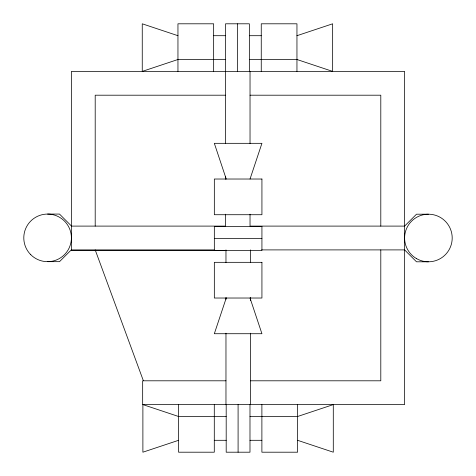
<?xml version="1.0" encoding="UTF-8"?>
<svg xmlns="http://www.w3.org/2000/svg" width="476" height="476" viewBox="0 0 476 476"><rect width="100%" height="100%" fill="white"/><g stroke="black" fill="none" stroke-linecap="round" stroke-linejoin="round"><path stroke-width="0.71" d="M250.031 179.024L261.931 143.324L214.331 143.324L226.231 179.024M226.231 298.024L214.331 333.724L261.931 333.724L250.031 298.024M71.4 249.769L59.5 261.669L47.6 261.669M296.953 35.7L332.653 23.8L332.653 71.4L296.953 59.5L249.353 59.5M178.589 440.3L142.889 452.2L142.889 404.6L178.589 416.5L226.189 416.5M213.653 35.7L225.553 35.7M249.353 35.7L261.253 35.7M225.553 59.5L177.953 59.5L142.253 71.4L142.253 23.8L177.953 35.7M225.517 95.2L95.2 95.2L95.2 226.1M250.031 95.2L380.8 95.2L380.8 226.1M47.6 214.069L59.5 214.069L71.4 225.969M428.4 214.2L416.5 214.2L404.6 226.1L250.031 226.1L250.031 214.2M71.4 226.1L225.517 226.1L225.517 214.2M214.331 238.524L261.931 238.524M71.4 249.9L214.081 249.9M261.586 249.9L404.6 249.9L416.5 261.8L428.4 261.8M225.969 250.483L71.4 250.483L71.4 71.4L404.6 71.4L404.6 404.6L142.669 404.6L142.669 380.8L225.969 380.8M250.483 380.8L380.8 380.8L380.8 249.9M249.989 416.5L297.589 416.5L333.289 404.6L333.289 452.2L297.589 440.3M214.289 440.3L226.189 440.3M249.989 440.3L261.889 440.3M143.389 380.8L95.2 249.9M297.589 404.6L297.589 452.2L261.889 452.2L261.889 404.6M296.953 71.4L296.953 23.8L261.253 23.8L261.253 71.4M250.483 249.9L250.483 262.544M250.483 297.5L250.483 300.475M250.483 333.2L250.483 404.6M250.031 71.4L250.031 143.544M249.989 404.6L249.989 452.2L226.189 452.2L226.189 404.6M249.353 71.4L249.353 23.8L225.553 23.8L225.517 143.544M238.089 404.6L238.089 452.2M237.453 23.8L237.453 71.4M225.969 249.9L225.969 262.544M225.969 297.5L225.969 299.35M225.969 333.2L225.969 404.6M225.517 176.269L225.517 179.244M214.289 404.6L214.289 452.2L178.589 452.2L178.589 404.6M213.653 71.4L213.653 23.8L177.953 23.8L177.953 71.4M261.931 179.024L214.331 179.024L214.331 214.724L261.931 214.724L261.931 179.024M261.931 226.624L214.331 226.624L214.331 250.424L261.931 250.424L261.931 226.624M261.931 262.324L214.331 262.324L214.331 298.024L261.931 298.024L261.931 262.324M30.773 254.702A23.8 23.8 0 0 0 70.591 244.027A23.8 23.8 0 0 0 41.442 214.878A23.8 23.8 0 0 0 30.773 254.702M416.5 258.611A23.8 23.8 0 0 0 452.2 238A23.8 23.8 0 0 0 416.5 217.389A23.8 23.8 0 0 0 416.5 258.611"/></g></svg>
